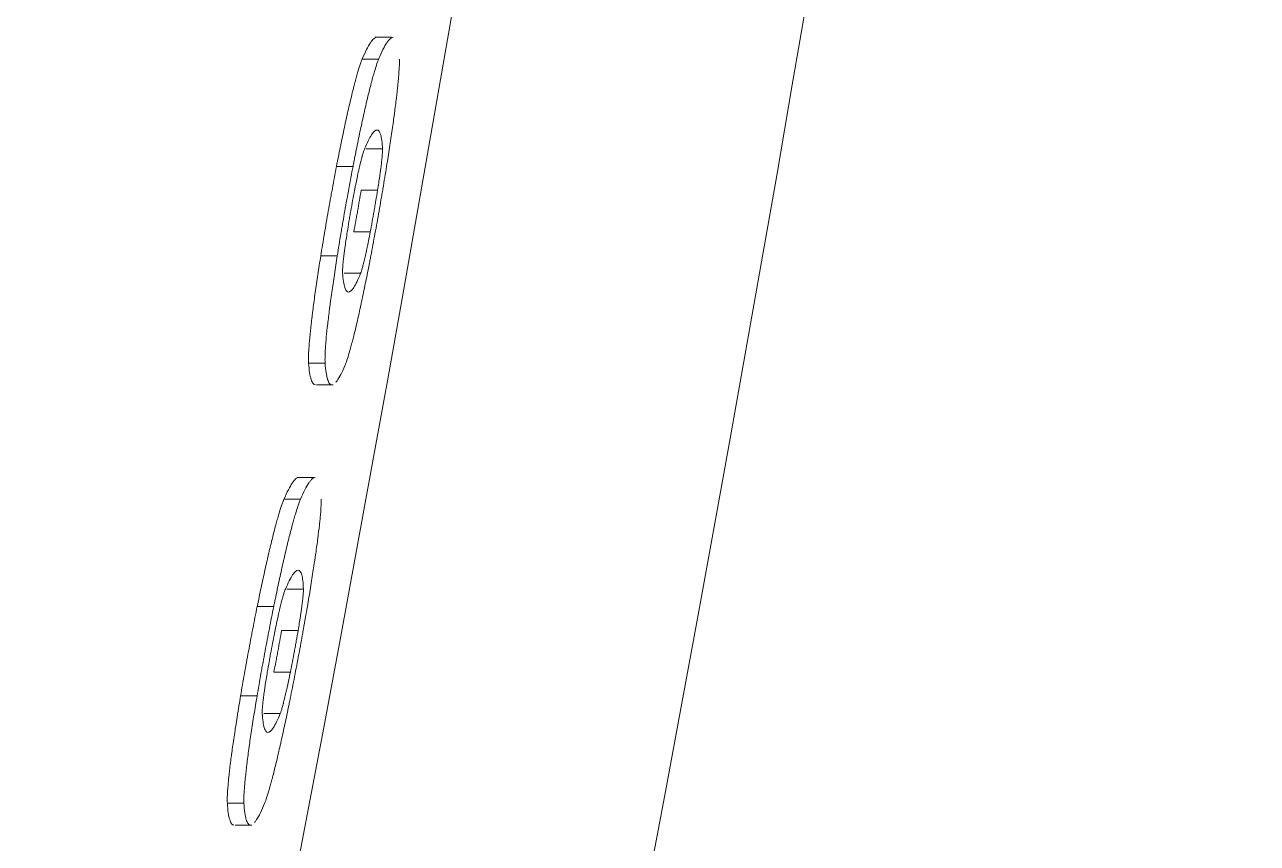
# Model space of a CAD drawing. Header units: millimetres. Extents: x 4664 to 8864, y -38 to 2932.
# Drawn here: x 8297.647 to 8302.278, y 2181.359 to 2184.436 of the extents above; entities that cross this region are included whole.
import ezdxf

# ---------------------------------------------------------------- set-up
doc = ezdxf.new("R2010")
doc.units = ezdxf.units.MM

msp = doc.modelspace()

# ---------------------------------------------------------------- linework, layer by layer
at = {"lineweight": 5}
for p, q in [((8298.9641, 2184.3881), (8299.0257, 2184.3881)), ((8298.9149, 2184.3062), (8298.9769, 2184.3062)), ((8298.9293, 2183.9685), (8298.9913, 2183.9685)), ((8298.8186, 2183.9031), (8298.8806, 2183.9031)), ((8298.9109, 2183.8135), (8298.9729, 2183.8135)), ((8298.8833, 2183.6568), (8298.9453, 2183.6568)), ((8298.7594, 2183.5672), (8298.8214, 2183.5672)), ((8298.8471, 2183.5017), (8298.9091, 2183.5017)), ((8298.7137, 2183.1641), (8298.7757, 2183.1641)), ((8298.806, 2183.0822), (8298.7437, 2183.0822)), ((8298.6708, 2182.7339), (8298.7325, 2182.7339)), ((8298.6209, 2182.652), (8298.683, 2182.652)), ((8298.6322, 2182.3144), (8298.6942, 2182.3144)), ((8298.5206, 2182.2489), (8298.5827, 2182.2489)), ((8298.6122, 2182.1593), (8298.6743, 2182.1593)), ((8298.583, 2182.0026), (8298.6451, 2182.0026)), ((8298.4581, 2181.913), (8298.5202, 2181.913)), ((8298.5454, 2181.8476), (8298.6074, 2181.8476)), ((8298.4084, 2181.5099), (8298.4706, 2181.5099)), ((8298.5004, 2181.428), (8298.4379, 2181.428))]:
    msp.add_line(p, q, dxfattribs=at)
for radius, start, end in [(182.7739, 339.968419, 20.031581), (181.4679, 339.968419, 354.239642), (175.7749, 339.998828, 353.967705), (177.0806, 339.998828, 353.967705)]:
    msp.add_arc((8126.0051, 2214.1806), radius, start, end, dxfattribs=at)
for points, knots in [([(8298.9149, 2184.3062), (8298.9206, 2184.3198), (8298.9261, 2184.3317), (8298.9363, 2184.3521), (8298.946, 2184.3691), (8298.9586, 2184.3845), (8298.9657, 2184.388), (8298.9691, 2184.3881), (8298.9692, 2184.3881), (8298.9693, 2184.3881)], [0, 0, 0, 0, 0.248035, 0.248035, 0.496071, 0.744106, 0.992141, 0.992141, 1, 1, 1, 1]), ([(8299.031, 2184.3881), (8299.0278, 2184.388), (8299.0243, 2184.3864), (8299.0195, 2184.3822), (8299.0185, 2184.3812), (8299.0165, 2184.3791), (8299.0154, 2184.3779), (8299.0122, 2184.3741), (8299.01, 2184.3711), (8299.0032, 2184.3608), (8298.9935, 2184.3437), (8298.9826, 2184.3198), (8298.9769, 2184.3062)], [0, 0, 0, 0, 0.245354, 0.245354, 0.308241, 0.308241, 0.371128, 0.371128, 0.496903, 0.496903, 0.748451, 1, 1, 1, 1]), ([(8298.8186, 2183.9031), (8298.8233, 2183.9275), (8298.8279, 2183.9511), (8298.8372, 2183.9971), (8298.8418, 2184.0194), (8298.8487, 2184.0518), (8298.851, 2184.0625), (8298.8538, 2184.0755), (8298.8544, 2184.0782), (8298.8555, 2184.0833), (8298.8572, 2184.091), (8298.8589, 2184.0986), (8298.8645, 2184.1234), (8298.8688, 2184.1421), (8298.8772, 2184.1772), (8298.8812, 2184.1936), (8298.8857, 2184.2107), (8298.8861, 2184.2126), (8298.8871, 2184.2163), (8298.8876, 2184.2182), (8298.889, 2184.2237), (8298.89, 2184.2272), (8298.8928, 2184.2376), (8298.8946, 2184.2441), (8298.8999, 2184.2626), (8298.9032, 2184.2734), (8298.9094, 2184.2921), (8298.9122, 2184.2999), (8298.9149, 2184.3062)], [0, 0, 0, 0, 0.125, 0.125, 0.25, 0.25, 0.3125, 0.3125, 0.328125, 0.328125, 0.34375, 0.375, 0.375, 0.5, 0.5, 0.625, 0.625, 0.640625, 0.640625, 0.65625, 0.65625, 0.6875, 0.6875, 0.75, 0.75, 0.875, 0.875, 1, 1, 1, 1]), ([(8298.9769, 2184.3062), (8298.9742, 2184.2999), (8298.9714, 2184.2921), (8298.9652, 2184.2734), (8298.9619, 2184.2625), (8298.9566, 2184.244), (8298.9547, 2184.2374), (8298.9524, 2184.2287), (8298.9519, 2184.227), (8298.951, 2184.2234), (8298.9495, 2184.218), (8298.9481, 2184.2125), (8298.9432, 2184.1935), (8298.9391, 2184.1772), (8298.9308, 2184.1421), (8298.9264, 2184.1234), (8298.9214, 2184.1009), (8298.9209, 2184.0984), (8298.9197, 2184.0934), (8298.9181, 2184.0858), (8298.9164, 2184.078), (8298.913, 2184.0625), (8298.9107, 2184.0519), (8298.9039, 2184.0196), (8298.8993, 2183.9973), (8298.8923, 2183.9628), (8298.89, 2183.9511), (8298.8864, 2183.9333), (8298.8853, 2183.9273), (8298.8829, 2183.9152), (8298.8817, 2183.9092), (8298.8806, 2183.9031)], [0, 0, 0, 0, 0.125, 0.125, 0.25, 0.25, 0.3125, 0.3125, 0.328125, 0.328125, 0.34375, 0.375, 0.375, 0.5, 0.5, 0.625, 0.625, 0.640625, 0.640625, 0.65625, 0.6875, 0.6875, 0.75, 0.75, 0.875, 0.875, 0.9375, 0.9375, 0.96875, 0.96875, 1, 1, 1, 1]), ([(8299.0067, 2183.9031), (8299.0106, 2183.9273), (8299.0143, 2183.9509), (8299.0213, 2183.9968), (8299.0246, 2184.0191), (8299.0293, 2184.0515), (8299.0308, 2184.0621), (8299.0326, 2184.0752), (8299.0329, 2184.0778), (8299.0336, 2184.083), (8299.0347, 2184.0907), (8299.0357, 2184.0983), (8299.039, 2184.123), (8299.0413, 2184.1417), (8299.0455, 2184.1769), (8299.0474, 2184.1933), (8299.0491, 2184.2105), (8299.0493, 2184.2124), (8299.0497, 2184.2162), (8299.0502, 2184.2217), (8299.0507, 2184.227), (8299.0516, 2184.2374), (8299.0522, 2184.2439), (8299.0536, 2184.2624), (8299.0543, 2184.2733), (8299.0548, 2184.2873), (8299.0549, 2184.2917), (8299.0549, 2184.2975), (8299.0549, 2184.2994), (8299.0548, 2184.3029), (8299.0547, 2184.3046), (8299.0547, 2184.3062)], [0, 0, 0, 0, 0.125, 0.125, 0.25, 0.25, 0.3125, 0.3125, 0.328125, 0.328125, 0.34375, 0.375, 0.375, 0.5, 0.5, 0.625, 0.625, 0.640625, 0.640625, 0.65625, 0.6875, 0.6875, 0.75, 0.75, 0.875, 0.875, 0.9375, 0.9375, 0.96875, 0.96875, 1, 1, 1, 1]), ([(8298.9913, 2183.9685), (8298.9908, 2183.9805), (8298.9899, 2183.9909), (8298.9876, 2184.0087), (8298.9848, 2184.0235), (8298.9788, 2184.0368), (8298.9737, 2184.0398), (8298.9681, 2184.0399), (8298.9649, 2184.0384), (8298.9607, 2184.0347), (8298.9598, 2184.0339), (8298.958, 2184.032), (8298.9571, 2184.031), (8298.9543, 2184.0276), (8298.9524, 2184.025), (8298.9465, 2184.0161), (8298.938, 2184.0012), (8298.9286, 2183.9804), (8298.9236, 2183.9685)], [0, 0, 0, 0, 0.125, 0.125, 0.25, 0.375, 0.5, 0.5, 0.625, 0.625, 0.65625, 0.65625, 0.6875, 0.6875, 0.75, 0.75, 0.875, 1, 1, 1, 1]), ([(8298.9236, 2183.9685), (8298.9225, 2183.9661), (8298.9214, 2183.9631), (8298.9191, 2183.9559), (8298.9178, 2183.9518), (8298.9157, 2183.9446), (8298.915, 2183.9421), (8298.914, 2183.9381), (8298.9136, 2183.9367), (8298.9129, 2183.9339), (8298.9125, 2183.9325), (8298.9106, 2183.9252), (8298.9075, 2183.9126), (8298.9042, 2183.8982), (8298.902, 2183.8887), (8298.9016, 2183.8867), (8298.9007, 2183.8828), (8298.8994, 2183.8768), (8298.8981, 2183.8707), (8298.8955, 2183.8583), (8298.8937, 2183.8498), (8298.891, 2183.8365), (8298.8901, 2183.832), (8298.8888, 2183.8251), (8298.8883, 2183.8228), (8298.8874, 2183.8182), (8298.887, 2183.8159), (8298.8865, 2183.8135)], [0, 0, 0, 0, 0.125, 0.125, 0.25, 0.25, 0.3125, 0.3125, 0.34375, 0.34375, 0.375, 0.375, 0.5, 0.625, 0.625, 0.65625, 0.65625, 0.6875, 0.75, 0.75, 0.875, 0.875, 0.9375, 0.9375, 0.96875, 0.96875, 1, 1, 1, 1]), ([(8298.9729, 2183.8135), (8298.9744, 2183.8228), (8298.9758, 2183.8319), (8298.9785, 2183.8496), (8298.9797, 2183.8581), (8298.9815, 2183.8706), (8298.9821, 2183.8747), (8298.9829, 2183.8807), (8298.9832, 2183.8827), (8298.9837, 2183.8866), (8298.984, 2183.8886), (8298.9853, 2183.8981), (8298.9862, 2183.9053), (8298.9878, 2183.9188), (8298.9885, 2183.9252), (8298.9892, 2183.9325), (8298.9894, 2183.9339), (8298.9897, 2183.9367), (8298.99, 2183.9408), (8298.9904, 2183.9446), (8298.9909, 2183.9517), (8298.9911, 2183.9559), (8298.9913, 2183.9613), (8298.9914, 2183.963), (8298.9914, 2183.9652), (8298.9914, 2183.9659), (8298.9914, 2183.9673), (8298.9913, 2183.9679), (8298.9913, 2183.9685)], [0, 0, 0, 0, 0.125, 0.125, 0.25, 0.25, 0.3125, 0.3125, 0.34375, 0.34375, 0.375, 0.375, 0.5, 0.5, 0.625, 0.625, 0.65625, 0.65625, 0.6875, 0.75, 0.75, 0.875, 0.875, 0.9375, 0.9375, 0.96875, 0.96875, 1, 1, 1, 1]), ([(8298.7594, 2183.5672), (8298.7638, 2183.5948), (8298.7684, 2183.6226), (8298.7778, 2183.6785), (8298.7826, 2183.7066), (8298.79, 2183.7489), (8298.7926, 2183.763), (8298.7964, 2183.7843), (8298.7977, 2183.7914), (8298.8003, 2183.8055), (8298.8016, 2183.8126), (8298.808, 2183.8478), (8298.8133, 2183.8756), (8298.8186, 2183.9031)], [0, 0, 0, 0, 0.25, 0.25, 0.5, 0.5, 0.625, 0.625, 0.6875, 0.6875, 0.75, 0.75, 1, 1, 1, 1]), ([(8298.8806, 2183.9031), (8298.8753, 2183.8756), (8298.8701, 2183.8479), (8298.8598, 2183.7922), (8298.8548, 2183.7642), (8298.8473, 2183.7219), (8298.8448, 2183.7077), (8298.8412, 2183.6864), (8298.8399, 2183.6793), (8298.8375, 2183.6651), (8298.8363, 2183.6581), (8298.8304, 2183.6228), (8298.8258, 2183.5948), (8298.8214, 2183.5672)], [0, 0, 0, 0, 0.25, 0.25, 0.5, 0.5, 0.625, 0.625, 0.6875, 0.6875, 0.75, 0.75, 1, 1, 1, 1]), ([(8298.9476, 2183.5672), (8298.9528, 2183.5947), (8298.958, 2183.6224), (8298.9682, 2183.6781), (8298.9733, 2183.7061), (8298.9807, 2183.7484), (8298.9832, 2183.7626), (8298.9869, 2183.7839), (8298.9881, 2183.791), (8298.9905, 2183.8052), (8298.9917, 2183.8122), (8298.9977, 2183.8475), (8299.0023, 2183.8755), (8299.0067, 2183.9031)], [0, 0, 0, 0, 0.25, 0.25, 0.5, 0.5, 0.625, 0.625, 0.6875, 0.6875, 0.75, 0.75, 1, 1, 1, 1]), ([(8298.8865, 2183.8135), (8298.8841, 2183.8007), (8298.8816, 2183.7878), (8298.8768, 2183.7618), (8298.8745, 2183.7487), (8298.871, 2183.7289), (8298.8698, 2183.7223), (8298.8681, 2183.7124), (8298.8676, 2183.7091), (8298.8664, 2183.7025), (8298.8659, 2183.6992), (8298.8631, 2183.6827), (8298.861, 2183.6697), (8298.8589, 2183.6568)], [0, 0, 0, 0, 0.25, 0.25, 0.5, 0.5, 0.625, 0.625, 0.6875, 0.6875, 0.75, 0.75, 1, 1, 1, 1]), ([(8298.9109, 2183.8135), (8298.9088, 2183.8006), (8298.9067, 2183.7876), (8298.9023, 2183.7616), (8298.9, 2183.7485), (8298.8965, 2183.7287), (8298.8954, 2183.7221), (8298.8936, 2183.7122), (8298.893, 2183.7089), (8298.8918, 2183.7023), (8298.8912, 2183.699), (8298.8882, 2183.6826), (8298.8857, 2183.6696), (8298.8833, 2183.6568)], [0, 0, 0, 0, 0.25, 0.25, 0.5, 0.5, 0.625, 0.625, 0.6875, 0.6875, 0.75, 0.75, 1, 1, 1, 1]), ([(8298.9453, 2183.6568), (8298.9477, 2183.6696), (8298.9501, 2183.6825), (8298.9549, 2183.7085), (8298.9573, 2183.7216), (8298.9607, 2183.7413), (8298.9619, 2183.7479), (8298.9636, 2183.7579), (8298.9642, 2183.7612), (8298.9653, 2183.7678), (8298.9658, 2183.7711), (8298.9686, 2183.7876), (8298.9708, 2183.8006), (8298.9729, 2183.8135)], [0, 0, 0, 0, 0.25, 0.25, 0.5, 0.5, 0.625, 0.625, 0.6875, 0.6875, 0.75, 0.75, 1, 1, 1, 1]), ([(8298.8589, 2183.6568), (8298.8574, 2183.6474), (8298.856, 2183.6384), (8298.8534, 2183.6207), (8298.8521, 2183.6122), (8298.8504, 2183.5997), (8298.8498, 2183.5956), (8298.849, 2183.5895), (8298.8487, 2183.5876), (8298.8482, 2183.5836), (8298.848, 2183.5817), (8298.8467, 2183.5722), (8298.8459, 2183.565), (8298.8443, 2183.5514), (8298.8437, 2183.5451), (8298.843, 2183.5378), (8298.8428, 2183.5363), (8298.8426, 2183.5335), (8298.8422, 2183.5294), (8298.842, 2183.5257), (8298.8415, 2183.5185), (8298.8413, 2183.5144), (8298.8412, 2183.509), (8298.8412, 2183.5073), (8298.8412, 2183.505), (8298.8412, 2183.5043), (8298.8413, 2183.503), (8298.8413, 2183.5023), (8298.8413, 2183.5017)], [0, 0, 0, 0, 0.125, 0.125, 0.25, 0.25, 0.3125, 0.3125, 0.34375, 0.34375, 0.375, 0.375, 0.5, 0.5, 0.625, 0.625, 0.65625, 0.65625, 0.6875, 0.75, 0.75, 0.875, 0.875, 0.9375, 0.9375, 0.96875, 0.96875, 1, 1, 1, 1]), ([(8298.9091, 2183.5017), (8298.9101, 2183.5041), (8298.9111, 2183.5072), (8298.9134, 2183.5143), (8298.9146, 2183.5185), (8298.9166, 2183.5256), (8298.9173, 2183.5282), (8298.9183, 2183.5322), (8298.9187, 2183.5336), (8298.9194, 2183.5364), (8298.9198, 2183.5378), (8298.9216, 2183.5451), (8298.9246, 2183.5577), (8298.9279, 2183.5721), (8298.93, 2183.5816), (8298.9304, 2183.5836), (8298.9312, 2183.5875), (8298.9325, 2183.5934), (8298.9338, 2183.5995), (8298.9364, 2183.612), (8298.9381, 2183.6205), (8298.9408, 2183.6338), (8298.9417, 2183.6383), (8298.943, 2183.6452), (8298.9435, 2183.6475), (8298.9444, 2183.6521), (8298.9448, 2183.6544), (8298.9453, 2183.6568)], [0, 0, 0, 0, 0.125, 0.125, 0.25, 0.25, 0.3125, 0.3125, 0.34375, 0.34375, 0.375, 0.375, 0.5, 0.625, 0.625, 0.65625, 0.65625, 0.6875, 0.75, 0.75, 0.875, 0.875, 0.9375, 0.9375, 0.96875, 0.96875, 1, 1, 1, 1]), ([(8298.7137, 2183.1641), (8298.7133, 2183.1703), (8298.7131, 2183.1781), (8298.7135, 2183.1968), (8298.714, 2183.2076), (8298.7153, 2183.2262), (8298.7158, 2183.2327), (8298.7169, 2183.2467), (8298.7175, 2183.2539), (8298.7197, 2183.2767), (8298.7214, 2183.293), (8298.7244, 2183.3194), (8298.7254, 2183.3285), (8298.7272, 2183.3426), (8298.7277, 2183.3473), (8298.729, 2183.357), (8298.7296, 2183.362), (8298.7328, 2183.3869), (8298.7356, 2183.4077), (8298.7416, 2183.4508), (8298.7449, 2183.473), (8298.7501, 2183.5076), (8298.7519, 2183.5193), (8298.7556, 2183.5431), (8298.7575, 2183.5551), (8298.7594, 2183.5672)], [0, 0, 0, 0, 0.125, 0.125, 0.25, 0.25, 0.3125, 0.3125, 0.375, 0.375, 0.5, 0.5, 0.5625, 0.5625, 0.59375, 0.59375, 0.625, 0.625, 0.75, 0.75, 0.875, 0.875, 0.9375, 0.9375, 1, 1, 1, 1]), ([(8298.8214, 2183.5672), (8298.8175, 2183.5429), (8298.8139, 2183.5194), (8298.807, 2183.4735), (8298.8037, 2183.4512), (8298.7992, 2183.4188), (8298.7977, 2183.4081), (8298.7959, 2183.395), (8298.7956, 2183.3924), (8298.7949, 2183.3873), (8298.7939, 2183.3796), (8298.7929, 2183.372), (8298.7897, 2183.3472), (8298.7875, 2183.3285), (8298.7835, 2183.2934), (8298.7817, 2183.2769), (8298.7801, 2183.2597), (8298.7799, 2183.2578), (8298.7796, 2183.2541), (8298.7791, 2183.2486), (8298.7786, 2183.2432), (8298.7778, 2183.2329), (8298.7773, 2183.2263), (8298.7761, 2183.2078), (8298.7756, 2183.197), (8298.7753, 2183.1829), (8298.7753, 2183.1786), (8298.7753, 2183.1727), (8298.7754, 2183.1709), (8298.7755, 2183.1673), (8298.7756, 2183.1657), (8298.7757, 2183.1641)], [0, 0, 0, 0, 0.125, 0.125, 0.25, 0.25, 0.3125, 0.3125, 0.328125, 0.328125, 0.34375, 0.375, 0.375, 0.5, 0.5, 0.625, 0.625, 0.640625, 0.640625, 0.65625, 0.6875, 0.6875, 0.75, 0.75, 0.875, 0.875, 0.9375, 0.9375, 0.96875, 0.96875, 1, 1, 1, 1]), ([(8298.8536, 2183.1641), (8298.8561, 2183.1704), (8298.8589, 2183.1782), (8298.8648, 2183.1969), (8298.8679, 2183.2077), (8298.8731, 2183.2263), (8298.8748, 2183.2328), (8298.8771, 2183.2415), (8298.8775, 2183.2433), (8298.8785, 2183.2469), (8298.8799, 2183.2523), (8298.8813, 2183.2578), (8298.886, 2183.2768), (8298.89, 2183.2931), (8298.8981, 2183.3282), (8298.9024, 2183.3469), (8298.9073, 2183.3694), (8298.9078, 2183.3719), (8298.9089, 2183.3769), (8298.9106, 2183.3845), (8298.9122, 2183.3923), (8298.9156, 2183.4078), (8298.9178, 2183.4184), (8298.9245, 2183.4507), (8298.9291, 2183.473), (8298.936, 2183.5075), (8298.9383, 2183.5192), (8298.9418, 2183.537), (8298.9429, 2183.543), (8298.9453, 2183.5551), (8298.9464, 2183.5611), (8298.9476, 2183.5672)], [0, 0, 0, 0, 0.125, 0.125, 0.25, 0.25, 0.3125, 0.3125, 0.328125, 0.328125, 0.34375, 0.375, 0.375, 0.5, 0.5, 0.625, 0.625, 0.640625, 0.640625, 0.65625, 0.6875, 0.6875, 0.75, 0.75, 0.875, 0.875, 0.9375, 0.9375, 0.96875, 0.96875, 1, 1, 1, 1]), ([(8298.8413, 2183.5017), (8298.8422, 2183.4898), (8298.8433, 2183.4794), (8298.846, 2183.4616), (8298.8491, 2183.4468), (8298.8554, 2183.4335), (8298.8606, 2183.4305), (8298.8663, 2183.4304), (8298.8694, 2183.4318), (8298.8735, 2183.4356), (8298.8744, 2183.4364), (8298.8761, 2183.4382), (8298.877, 2183.4393), (8298.8797, 2183.4426), (8298.8816, 2183.4452), (8298.8873, 2183.4542), (8298.8954, 2183.4691), (8298.9044, 2183.4899), (8298.9091, 2183.5017)], [0, 0, 0, 0, 0.125, 0.125, 0.25, 0.375, 0.5, 0.5, 0.625, 0.625, 0.65625, 0.65625, 0.6875, 0.6875, 0.75, 0.75, 0.875, 1, 1, 1, 1]), ([(8298.7391, 2183.0822), (8298.7359, 2183.0822), (8298.733, 2183.0839), (8298.7297, 2183.088), (8298.729, 2183.0889), (8298.7277, 2183.0911), (8298.7271, 2183.0922), (8298.7252, 2183.0961), (8298.7241, 2183.0991), (8298.7209, 2183.1093), (8298.7172, 2183.1264), (8298.7146, 2183.1504), (8298.7137, 2183.1641)], [0, 0, 0, 0, 0.244054, 0.244054, 0.307049, 0.307049, 0.370045, 0.370045, 0.496036, 0.496036, 0.748018, 1, 1, 1, 1]), ([(8298.7757, 2183.1641), (8298.7767, 2183.1504), (8298.7779, 2183.1385), (8298.781, 2183.118), (8298.7847, 2183.101), (8298.7919, 2183.0857), (8298.7979, 2183.0822), (8298.8012, 2183.0822), (8298.8013, 2183.0822), (8298.8014, 2183.0822)], [0, 0, 0, 0, 0.248427, 0.248427, 0.496853, 0.74528, 0.993706, 0.993706, 1, 1, 1, 1]), ([(8298.8165, 2183.0921), (8298.8169, 2183.0926), (8298.8173, 2183.0931), (8298.8198, 2183.0962), (8298.8219, 2183.0992), (8298.8285, 2183.1095), (8298.8378, 2183.1266), (8298.8482, 2183.1505), (8298.8536, 2183.1641)], [0, 0, 0, 0, 0.038331, 0.038331, 0.230665, 0.230665, 0.615332, 1, 1, 1, 1]), ([(8298.6209, 2182.652), (8298.6268, 2182.6656), (8298.6324, 2182.6775), (8298.6428, 2182.6979), (8298.6526, 2182.7149), (8298.6654, 2182.7303), (8298.6726, 2182.7339), (8298.676, 2182.7339), (8298.6761, 2182.7339), (8298.6762, 2182.7339)], [0, 0, 0, 0, 0.248031, 0.248031, 0.496061, 0.744092, 0.992123, 0.992123, 1, 1, 1, 1]), ([(8298.738, 2182.7339), (8298.7348, 2182.7339), (8298.7313, 2182.7322), (8298.7264, 2182.728), (8298.7254, 2182.7271), (8298.7234, 2182.7249), (8298.7223, 2182.7237), (8298.7191, 2182.7199), (8298.7168, 2182.7169), (8298.7099, 2182.7066), (8298.7, 2182.6895), (8298.6889, 2182.6656), (8298.683, 2182.652)], [0, 0, 0, 0, 0.245381, 0.245381, 0.308266, 0.308266, 0.371151, 0.371151, 0.496921, 0.496921, 0.74846, 1, 1, 1, 1]), ([(8298.5206, 2182.2489), (8298.5255, 2182.2733), (8298.5304, 2182.2969), (8298.5401, 2182.3429), (8298.545, 2182.3652), (8298.5522, 2182.3976), (8298.5546, 2182.4082), (8298.5575, 2182.4213), (8298.5581, 2182.4239), (8298.5593, 2182.4291), (8298.5611, 2182.4368), (8298.5628, 2182.4443), (8298.5686, 2182.4691), (8298.5731, 2182.4878), (8298.5819, 2182.5229), (8298.5861, 2182.5393), (8298.5907, 2182.5565), (8298.5912, 2182.5584), (8298.5922, 2182.5621), (8298.5927, 2182.5639), (8298.5942, 2182.5694), (8298.5952, 2182.573), (8298.5981, 2182.5833), (8298.6, 2182.5899), (8298.6055, 2182.6084), (8298.6089, 2182.6192), (8298.6153, 2182.6379), (8298.6182, 2182.6457), (8298.6209, 2182.652)], [0, 0, 0, 0, 0.125, 0.125, 0.25, 0.25, 0.3125, 0.3125, 0.328125, 0.328125, 0.34375, 0.375, 0.375, 0.5, 0.5, 0.625, 0.625, 0.640625, 0.640625, 0.65625, 0.65625, 0.6875, 0.6875, 0.75, 0.75, 0.875, 0.875, 1, 1, 1, 1]), ([(8298.683, 2182.652), (8298.6803, 2182.6457), (8298.6773, 2182.6379), (8298.671, 2182.6192), (8298.6675, 2182.6083), (8298.6621, 2182.5898), (8298.6602, 2182.5832), (8298.6577, 2182.5745), (8298.6572, 2182.5727), (8298.6562, 2182.5692), (8298.6548, 2182.5638), (8298.6533, 2182.5582), (8298.6482, 2182.5393), (8298.644, 2182.5229), (8298.6352, 2182.4878), (8298.6307, 2182.4691), (8298.6255, 2182.4467), (8298.6249, 2182.4442), (8298.6237, 2182.4391), (8298.622, 2182.4315), (8298.6202, 2182.4238), (8298.6167, 2182.4082), (8298.6143, 2182.3976), (8298.6071, 2182.3654), (8298.6023, 2182.3431), (8298.595, 2182.3086), (8298.5925, 2182.2969), (8298.5889, 2182.2791), (8298.5876, 2182.2731), (8298.5852, 2182.261), (8298.5839, 2182.255), (8298.5827, 2182.2489)], [0, 0, 0, 0, 0.125, 0.125, 0.25, 0.25, 0.3125, 0.3125, 0.328125, 0.328125, 0.34375, 0.375, 0.375, 0.5, 0.5, 0.625, 0.625, 0.640625, 0.640625, 0.65625, 0.6875, 0.6875, 0.75, 0.75, 0.875, 0.875, 0.9375, 0.9375, 0.96875, 0.96875, 1, 1, 1, 1]), ([(8298.709, 2182.2489), (8298.7132, 2182.2731), (8298.7171, 2182.2967), (8298.7246, 2182.3425), (8298.7281, 2182.3648), (8298.733, 2182.3972), (8298.7346, 2182.4079), (8298.7366, 2182.421), (8298.737, 2182.4236), (8298.7377, 2182.4287), (8298.7388, 2182.4364), (8298.7399, 2182.444), (8298.7435, 2182.4688), (8298.746, 2182.4875), (8298.7505, 2182.5226), (8298.7525, 2182.5391), (8298.7545, 2182.5563), (8298.7547, 2182.5582), (8298.7551, 2182.5619), (8298.7557, 2182.5675), (8298.7562, 2182.5728), (8298.7573, 2182.5832), (8298.7579, 2182.5897), (8298.7595, 2182.6082), (8298.7602, 2182.6191), (8298.7609, 2182.6332), (8298.761, 2182.6375), (8298.7611, 2182.6434), (8298.7611, 2182.6452), (8298.761, 2182.6488), (8298.761, 2182.6504), (8298.761, 2182.652)], [0, 0, 0, 0, 0.125, 0.125, 0.25, 0.25, 0.3125, 0.3125, 0.328125, 0.328125, 0.34375, 0.375, 0.375, 0.5, 0.5, 0.625, 0.625, 0.640625, 0.640625, 0.65625, 0.6875, 0.6875, 0.75, 0.75, 0.875, 0.875, 0.9375, 0.9375, 0.96875, 0.96875, 1, 1, 1, 1]), ([(8298.6942, 2182.3144), (8298.6938, 2182.3263), (8298.6931, 2182.3367), (8298.691, 2182.3545), (8298.6883, 2182.3693), (8298.6824, 2182.3826), (8298.6773, 2182.3857), (8298.6716, 2182.3857), (8298.6685, 2182.3843), (8298.6642, 2182.3805), (8298.6633, 2182.3797), (8298.6615, 2182.3778), (8298.6606, 2182.3768), (8298.6578, 2182.3735), (8298.6558, 2182.3708), (8298.6498, 2182.3619), (8298.6412, 2182.347), (8298.6315, 2182.3262), (8298.6264, 2182.3144)], [0, 0, 0, 0, 0.125, 0.125, 0.25, 0.375, 0.5, 0.5, 0.625, 0.625, 0.65625, 0.65625, 0.6875, 0.6875, 0.75, 0.75, 0.875, 1, 1, 1, 1]), ([(8298.6264, 2182.3144), (8298.6253, 2182.312), (8298.6242, 2182.3089), (8298.6217, 2182.3018), (8298.6204, 2182.2976), (8298.6183, 2182.2904), (8298.6176, 2182.2879), (8298.6165, 2182.2839), (8298.6161, 2182.2825), (8298.6153, 2182.2797), (8298.6149, 2182.2783), (8298.613, 2182.271), (8298.6097, 2182.2584), (8298.6063, 2182.244), (8298.604, 2182.2344), (8298.6036, 2182.2325), (8298.6027, 2182.2286), (8298.6013, 2182.2226), (8298.5999, 2182.2165), (8298.5972, 2182.2041), (8298.5953, 2182.1956), (8298.5925, 2182.1823), (8298.5916, 2182.1778), (8298.5902, 2182.1709), (8298.5897, 2182.1686), (8298.5887, 2182.164), (8298.5883, 2182.1617), (8298.5878, 2182.1593)], [0, 0, 0, 0, 0.125, 0.125, 0.25, 0.25, 0.3125, 0.3125, 0.34375, 0.34375, 0.375, 0.375, 0.5, 0.625, 0.625, 0.65625, 0.65625, 0.6875, 0.75, 0.75, 0.875, 0.875, 0.9375, 0.9375, 0.96875, 0.96875, 1, 1, 1, 1]), ([(8298.6743, 2182.1593), (8298.6759, 2182.1687), (8298.6774, 2182.1777), (8298.6802, 2182.1954), (8298.6816, 2182.2039), (8298.6835, 2182.2164), (8298.6841, 2182.2205), (8298.685, 2182.2265), (8298.6853, 2182.2285), (8298.6859, 2182.2324), (8298.6862, 2182.2344), (8298.6875, 2182.2439), (8298.6885, 2182.2511), (8298.6902, 2182.2646), (8298.691, 2182.271), (8298.6918, 2182.2783), (8298.692, 2182.2797), (8298.6923, 2182.2825), (8298.6927, 2182.2866), (8298.6931, 2182.2904), (8298.6937, 2182.2975), (8298.694, 2182.3017), (8298.6942, 2182.3071), (8298.6943, 2182.3088), (8298.6943, 2182.3111), (8298.6943, 2182.3118), (8298.6943, 2182.3131), (8298.6943, 2182.3138), (8298.6942, 2182.3144)], [0, 0, 0, 0, 0.125, 0.125, 0.25, 0.25, 0.3125, 0.3125, 0.34375, 0.34375, 0.375, 0.375, 0.5, 0.5, 0.625, 0.625, 0.65625, 0.65625, 0.6875, 0.75, 0.75, 0.875, 0.875, 0.9375, 0.9375, 0.96875, 0.96875, 1, 1, 1, 1]), ([(8298.4581, 2181.913), (8298.4628, 2181.9407), (8298.4676, 2181.9685), (8298.4775, 2182.0243), (8298.4827, 2182.0524), (8298.4905, 2182.0947), (8298.4932, 2182.1088), (8298.4972, 2182.1301), (8298.4986, 2182.1372), (8298.5013, 2182.1514), (8298.5027, 2182.1584), (8298.5095, 2182.1936), (8298.515, 2182.2214), (8298.5206, 2182.2489)], [0, 0, 0, 0, 0.25, 0.25, 0.5, 0.5, 0.625, 0.625, 0.6875, 0.6875, 0.75, 0.75, 1, 1, 1, 1]), ([(8298.5827, 2182.2489), (8298.5771, 2182.2214), (8298.5716, 2182.1937), (8298.5608, 2182.138), (8298.5555, 2182.11), (8298.5476, 2182.0677), (8298.545, 2182.0536), (8298.5411, 2182.0323), (8298.5399, 2182.0252), (8298.5373, 2182.011), (8298.536, 2182.0039), (8298.5298, 2181.9686), (8298.5249, 2181.9407), (8298.5202, 2181.913)], [0, 0, 0, 0, 0.25, 0.25, 0.5, 0.5, 0.625, 0.625, 0.6875, 0.6875, 0.75, 0.75, 1, 1, 1, 1]), ([(8298.6466, 2181.913), (8298.6521, 2181.9405), (8298.6576, 2181.9682), (8298.6684, 2182.0239), (8298.6737, 2182.0519), (8298.6815, 2182.0942), (8298.6841, 2182.1084), (8298.688, 2182.1297), (8298.6893, 2182.1368), (8298.6919, 2182.151), (8298.6931, 2182.1581), (8298.6994, 2182.1933), (8298.7043, 2182.2213), (8298.709, 2182.2489)], [0, 0, 0, 0, 0.25, 0.25, 0.5, 0.5, 0.625, 0.625, 0.6875, 0.6875, 0.75, 0.75, 1, 1, 1, 1]), ([(8298.5878, 2182.1593), (8298.5852, 2182.1465), (8298.5826, 2182.1336), (8298.5776, 2182.1076), (8298.5751, 2182.0945), (8298.5714, 2182.0748), (8298.5702, 2182.0682), (8298.5684, 2182.0582), (8298.5678, 2182.0549), (8298.5666, 2182.0483), (8298.566, 2182.045), (8298.5631, 2182.0285), (8298.5608, 2182.0155), (8298.5586, 2182.0026)], [0, 0, 0, 0, 0.25, 0.25, 0.5, 0.5, 0.625, 0.625, 0.6875, 0.6875, 0.75, 0.75, 1, 1, 1, 1]), ([(8298.6122, 2182.1593), (8298.61, 2182.1464), (8298.6077, 2182.1335), (8298.6031, 2182.1074), (8298.6007, 2182.0943), (8298.597, 2182.0746), (8298.5958, 2182.068), (8298.5939, 2182.058), (8298.5933, 2182.0547), (8298.592, 2182.0481), (8298.5914, 2182.0448), (8298.5882, 2182.0284), (8298.5856, 2182.0154), (8298.583, 2182.0026)], [0, 0, 0, 0, 0.25, 0.25, 0.5, 0.5, 0.625, 0.625, 0.6875, 0.6875, 0.75, 0.75, 1, 1, 1, 1]), ([(8298.6451, 2182.0026), (8298.6477, 2182.0154), (8298.6503, 2182.0283), (8298.6553, 2182.0543), (8298.6578, 2182.0674), (8298.6614, 2182.0872), (8298.6626, 2182.0938), (8298.6645, 2182.1037), (8298.6651, 2182.107), (8298.6663, 2182.1136), (8298.6668, 2182.1169), (8298.6698, 2182.1334), (8298.6721, 2182.1464), (8298.6743, 2182.1593)], [0, 0, 0, 0, 0.25, 0.25, 0.5, 0.5, 0.625, 0.625, 0.6875, 0.6875, 0.75, 0.75, 1, 1, 1, 1]), ([(8298.5586, 2182.0026), (8298.5571, 2181.9933), (8298.5541, 2181.9751), (8298.5514, 2181.958), (8298.5495, 2181.9455), (8298.5489, 2181.9415), (8298.548, 2181.9354), (8298.5478, 2181.9334), (8298.5472, 2181.9295), (8298.5469, 2181.9276), (8298.5456, 2181.918), (8298.5447, 2181.9108), (8298.543, 2181.8973), (8298.5423, 2181.891), (8298.5415, 2181.8836), (8298.5414, 2181.8822), (8298.5411, 2181.8794), (8298.5407, 2181.8753), (8298.5404, 2181.8715), (8298.5399, 2181.8644), (8298.5396, 2181.8602), (8298.5394, 2181.8548), (8298.5394, 2181.8531), (8298.5394, 2181.8509), (8298.5394, 2181.8502), (8298.5395, 2181.8488), (8298.5395, 2181.8482), (8298.5395, 2181.8476)], [0, 0, 0, 0, 0.125, 0.25, 0.25, 0.3125, 0.3125, 0.34375, 0.34375, 0.375, 0.375, 0.5, 0.5, 0.625, 0.625, 0.65625, 0.65625, 0.6875, 0.75, 0.75, 0.875, 0.875, 0.9375, 0.9375, 0.96875, 0.96875, 1, 1, 1, 1]), ([(8298.6074, 2181.8476), (8298.6084, 2181.85), (8298.6095, 2181.853), (8298.6119, 2181.8602), (8298.6131, 2181.8644), (8298.6152, 2181.8715), (8298.6159, 2181.874), (8298.617, 2181.878), (8298.6173, 2181.8794), (8298.6181, 2181.8822), (8298.6184, 2181.8836), (8298.6203, 2181.8909), (8298.6235, 2181.9035), (8298.6269, 2181.9179), (8298.6291, 2181.9275), (8298.6295, 2181.9294), (8298.6304, 2181.9334), (8298.6318, 2181.9393), (8298.6331, 2181.9454), (8298.6358, 2181.9578), (8298.6377, 2181.9664), (8298.6404, 2181.9796), (8298.6414, 2181.9841), (8298.6428, 2181.991), (8298.6432, 2181.9933), (8298.6442, 2181.9979), (8298.6447, 2182.0003), (8298.6451, 2182.0026)], [0, 0, 0, 0, 0.125, 0.125, 0.25, 0.25, 0.3125, 0.3125, 0.34375, 0.34375, 0.375, 0.375, 0.5, 0.625, 0.625, 0.65625, 0.65625, 0.6875, 0.75, 0.75, 0.875, 0.875, 0.9375, 0.9375, 0.96875, 0.96875, 1, 1, 1, 1]), ([(8298.4084, 2181.5099), (8298.408, 2181.5162), (8298.408, 2181.524), (8298.4086, 2181.5426), (8298.4092, 2181.5535), (8298.4104, 2181.5689), (8298.4106, 2181.5721), (8298.4112, 2181.5787), (8298.4115, 2181.5821), (8298.4124, 2181.5925), (8298.4131, 2181.5998), (8298.4155, 2181.6226), (8298.4174, 2181.639), (8298.4206, 2181.6653), (8298.4218, 2181.6744), (8298.4236, 2181.6885), (8298.4246, 2181.6956), (8298.4256, 2181.703), (8298.4263, 2181.7079), (8298.4266, 2181.7104), (8298.4297, 2181.7329), (8298.4327, 2181.7536), (8298.4392, 2181.7967), (8298.4426, 2181.8189), (8298.4473, 2181.8477), (8298.4482, 2181.8535), (8298.4501, 2181.8652), (8298.4511, 2181.8711), (8298.454, 2181.8889), (8298.456, 2181.9009), (8298.4581, 2181.913)], [0, 0, 0, 0, 0.125, 0.125, 0.25, 0.25, 0.28125, 0.28125, 0.3125, 0.3125, 0.375, 0.375, 0.5, 0.5, 0.5625, 0.5625, 0.59375, 0.609375, 0.609375, 0.625, 0.625, 0.75, 0.75, 0.875, 0.875, 0.90625, 0.90625, 0.9375, 0.9375, 1, 1, 1, 1]), ([(8298.5202, 2181.913), (8298.5161, 2181.8888), (8298.5122, 2181.8652), (8298.5048, 2181.8194), (8298.5014, 2181.7971), (8298.4965, 2181.7647), (8298.4949, 2181.7541), (8298.4931, 2181.741), (8298.4927, 2181.7384), (8298.4919, 2181.7332), (8298.4908, 2181.7255), (8298.4898, 2181.7179), (8298.4864, 2181.6931), (8298.4839, 2181.6744), (8298.4796, 2181.6393), (8298.4777, 2181.6228), (8298.4759, 2181.6056), (8298.4757, 2181.6037), (8298.4753, 2181.6), (8298.4748, 2181.5944), (8298.4743, 2181.5891), (8298.4733, 2181.5787), (8298.4728, 2181.5722), (8298.4714, 2181.5537), (8298.4707, 2181.5428), (8298.4703, 2181.5288), (8298.4702, 2181.5245), (8298.4703, 2181.5186), (8298.4703, 2181.5167), (8298.4704, 2181.5132), (8298.4705, 2181.5115), (8298.4706, 2181.5099)], [0, 0, 0, 0, 0.125, 0.125, 0.25, 0.25, 0.3125, 0.3125, 0.328125, 0.328125, 0.34375, 0.375, 0.375, 0.5, 0.5, 0.625, 0.625, 0.640625, 0.640625, 0.65625, 0.6875, 0.6875, 0.75, 0.75, 0.875, 0.875, 0.9375, 0.9375, 0.96875, 0.96875, 1, 1, 1, 1]), ([(8298.5486, 2181.5099), (8298.5512, 2181.5162), (8298.554, 2181.524), (8298.5601, 2181.5427), (8298.5634, 2181.5536), (8298.5687, 2181.5722), (8298.5705, 2181.5787), (8298.5729, 2181.5874), (8298.5734, 2181.5892), (8298.5743, 2181.5928), (8298.5758, 2181.5982), (8298.5772, 2181.6037), (8298.5822, 2181.6227), (8298.5863, 2181.639), (8298.5948, 2181.6741), (8298.5992, 2181.6929), (8298.6043, 2181.7153), (8298.6049, 2181.7178), (8298.6061, 2181.7228), (8298.6078, 2181.7305), (8298.6095, 2181.7382), (8298.613, 2181.7537), (8298.6154, 2181.7643), (8298.6224, 2181.7966), (8298.6272, 2181.8188), (8298.6344, 2181.8533), (8298.6368, 2181.865), (8298.6405, 2181.8829), (8298.6417, 2181.8889), (8298.6442, 2181.9009), (8298.6454, 2181.9069), (8298.6466, 2181.913)], [0, 0, 0, 0, 0.125, 0.125, 0.25, 0.25, 0.3125, 0.3125, 0.328125, 0.328125, 0.34375, 0.375, 0.375, 0.5, 0.5, 0.625, 0.625, 0.640625, 0.640625, 0.65625, 0.6875, 0.6875, 0.75, 0.75, 0.875, 0.875, 0.9375, 0.9375, 0.96875, 0.96875, 1, 1, 1, 1]), ([(8298.5395, 2181.8476), (8298.5403, 2181.8356), (8298.5413, 2181.8252), (8298.5438, 2181.8074), (8298.5468, 2181.7926), (8298.553, 2181.7793), (8298.5582, 2181.7763), (8298.5638, 2181.7762), (8298.5669, 2181.7777), (8298.5712, 2181.7814), (8298.572, 2181.7822), (8298.5738, 2181.7841), (8298.5747, 2181.7851), (8298.5774, 2181.7885), (8298.5793, 2181.7911), (8298.5851, 2181.8), (8298.5934, 2181.8149), (8298.6026, 2181.8357), (8298.6074, 2181.8476)], [0, 0, 0, 0, 0.125, 0.125, 0.25, 0.375, 0.5, 0.5, 0.625, 0.625, 0.65625, 0.65625, 0.6875, 0.6875, 0.75, 0.75, 0.875, 1, 1, 1, 1]), ([(8298.4331, 2181.428), (8298.4299, 2181.428), (8298.427, 2181.4297), (8298.4237, 2181.4338), (8298.423, 2181.4348), (8298.4218, 2181.4369), (8298.4211, 2181.4381), (8298.4193, 2181.4419), (8298.4182, 2181.4449), (8298.4151, 2181.4552), (8298.4115, 2181.4723), (8298.4092, 2181.4962), (8298.4084, 2181.5099)], [0, 0, 0, 0, 0.244044, 0.244044, 0.30704, 0.30704, 0.370037, 0.370037, 0.496029, 0.496029, 0.748015, 1, 1, 1, 1]), ([(8298.4706, 2181.5099), (8298.4714, 2181.4962), (8298.4725, 2181.4843), (8298.4754, 2181.4638), (8298.4789, 2181.4468), (8298.486, 2181.4315), (8298.492, 2181.428), (8298.4953, 2181.428), (8298.4954, 2181.428), (8298.4955, 2181.428)], [0, 0, 0, 0, 0.248433, 0.248433, 0.496865, 0.745298, 0.993731, 0.993731, 1, 1, 1, 1]), ([(8298.5107, 2181.4379), (8298.5111, 2181.4384), (8298.5116, 2181.4389), (8298.5141, 2181.442), (8298.5163, 2181.445), (8298.523, 2181.4553), (8298.5324, 2181.4724), (8298.543, 2181.4963), (8298.5486, 2181.5099)], [0, 0, 0, 0, 0.041412, 0.041412, 0.23313, 0.23313, 0.616565, 1, 1, 1, 1])]:
    msp.add_open_spline(points, degree=3, knots=knots, dxfattribs=at)

doc.saveas('drawing.dxf')
